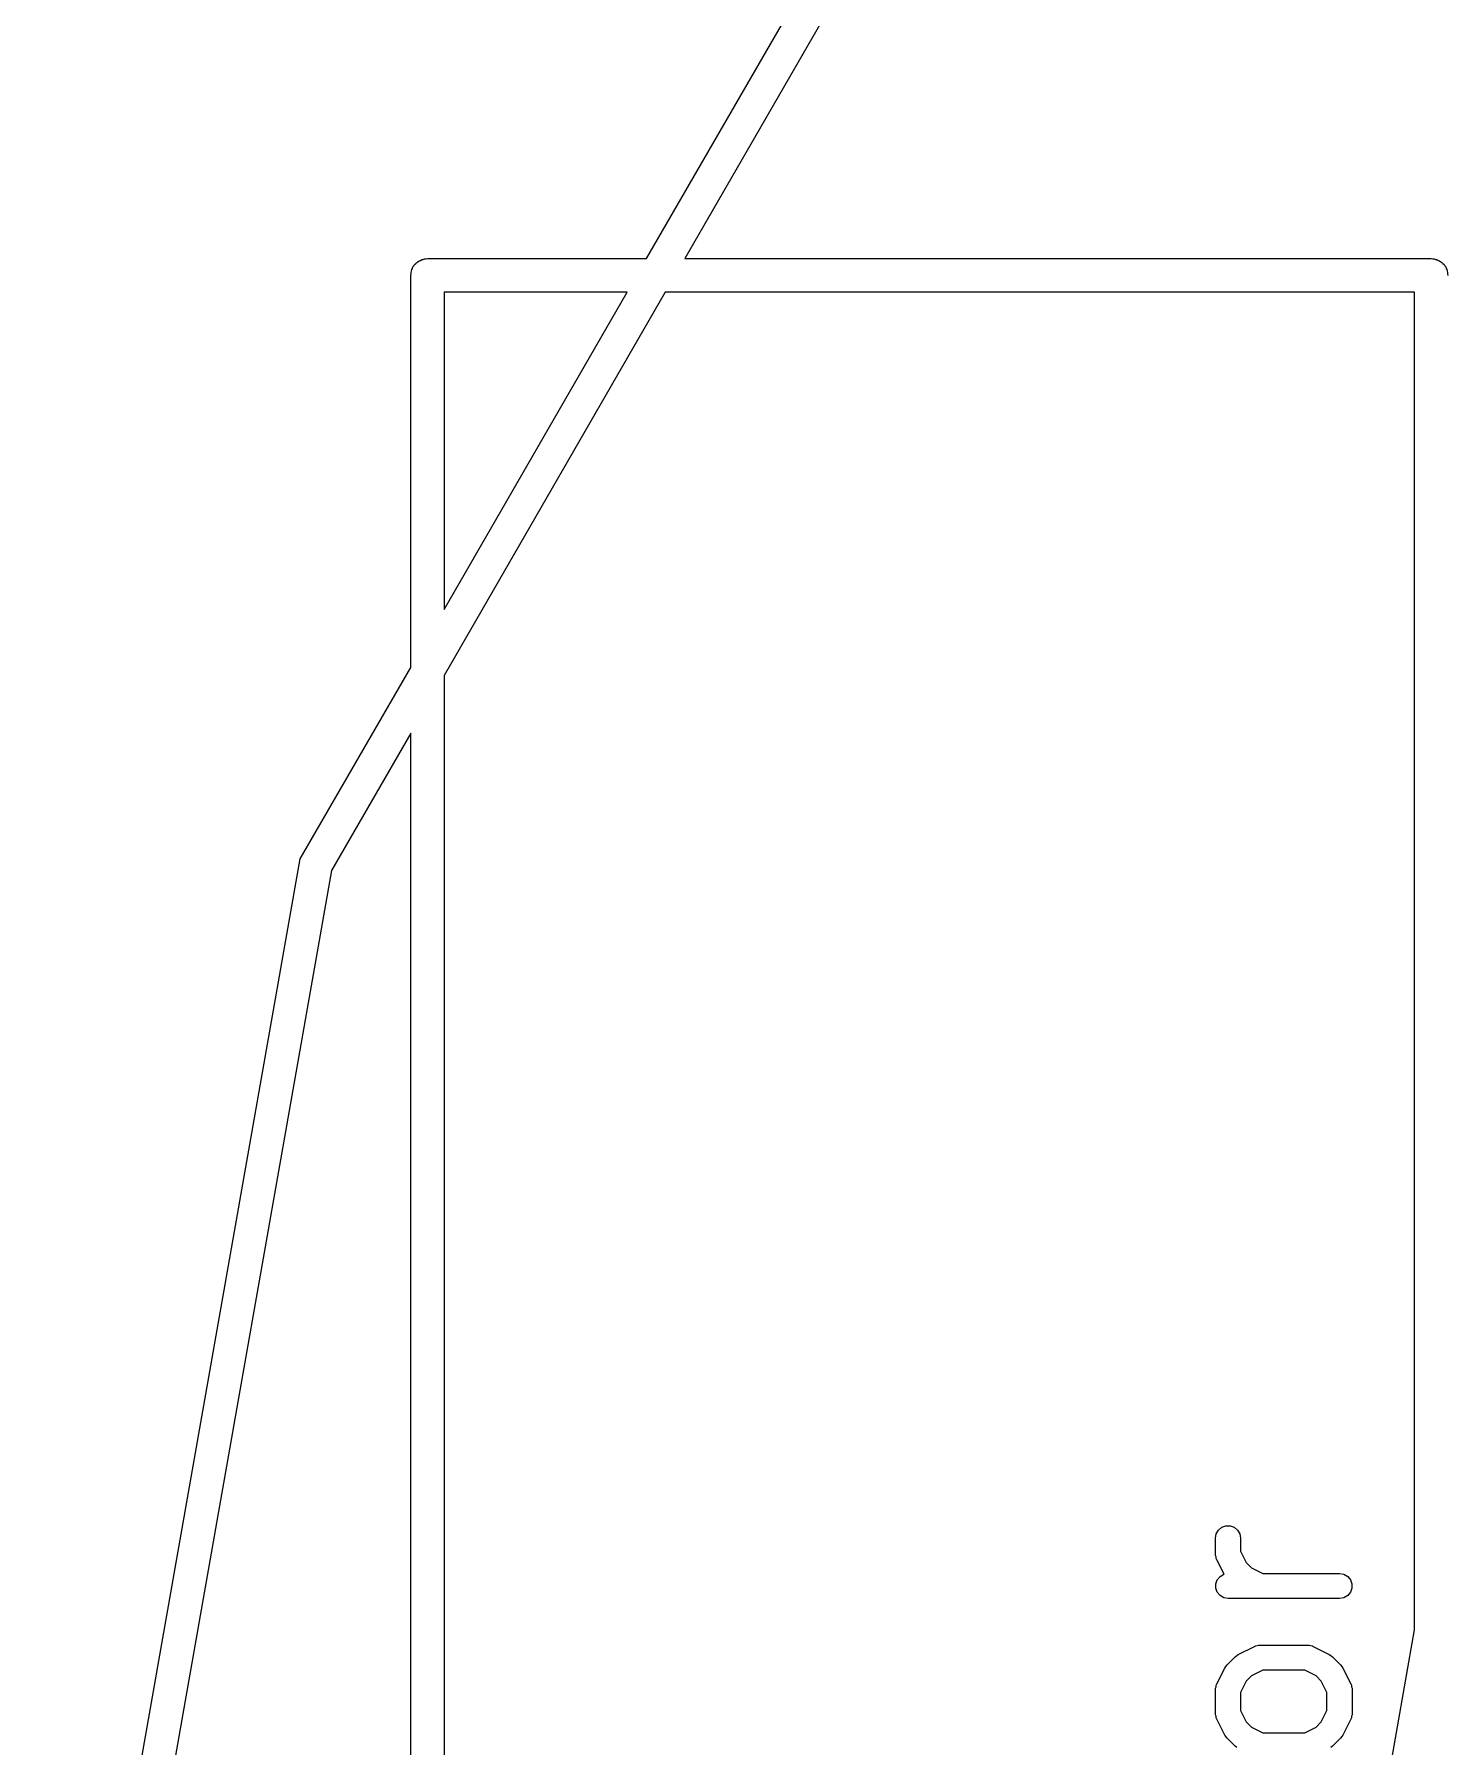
# Model space of a CAD drawing. Extents: x 173.7 to 229.3, y -126 to -74.1.
# Drawn here: x 173.65 to 182.1, y -96.29 to -86.06 of the extents above; entities that cross this region are included whole.
import ezdxf

# ---------------------------------------------------------------- set-up
doc = ezdxf.new("R2010")
doc.units = 0
doc.header["$MEASUREMENT"] = 0
doc.layers.add('BLACK', color=7, linetype='CONTINUOUS')

msp = doc.modelspace()

# ---------------------------------------------------------------- linework, layer by layer
at = {"layer": 'Black'}
for p, q in [((177.31, -87.4), (179.815, -83.0625)), ((179.968, -83.1911), (177.538, -87.4)), ((175.958, -87.4104), (175.966, -87.406)), ((175.966, -87.406), (175.974, -87.4045)), ((175.974, -87.4045), (175.983, -87.4015)), ((175.983, -87.4015), (175.991, -87.4015)), ((175.991, -87.4015), (176, -87.4)), ((176, -87.4), (177.31, -87.4)), ((177.538, -87.4), (182, -87.4)), ((182, -87.4), (182.009, -87.4015)), ((182.009, -87.4015), (182.017, -87.4015)), ((182.017, -87.4015), (182.026, -87.4045)), ((182.026, -87.4045), (182.034, -87.406)), ((182.034, -87.406), (182.042, -87.4104)), ((175.9, -87.5), (175.902, -87.4914)), ((175.9, -89.8431), (175.9, -87.5)), ((175.902, -87.4826), (175.905, -87.4744)), ((175.902, -87.4914), (175.902, -87.4826)), ((175.905, -87.4744), (175.906, -87.4658)), ((175.906, -87.4658), (175.91, -87.4582)), ((175.91, -87.4582), (175.913, -87.45)), ((175.913, -87.45), (175.919, -87.4433)), ((175.919, -87.4433), (175.923, -87.4357)), ((175.923, -87.4357), (175.93, -87.4301)), ((175.93, -87.4301), (175.936, -87.4234)), ((175.936, -87.4234), (175.943, -87.419)), ((175.943, -87.419), (175.95, -87.4134)), ((175.95, -87.4134), (175.958, -87.4104)), ((182.042, -87.4104), (182.05, -87.4134)), ((182.05, -87.4134), (182.057, -87.419)), ((182.057, -87.419), (182.064, -87.4234)), ((182.064, -87.4234), (182.07, -87.4301)), ((182.07, -87.4301), (182.077, -87.4357)), ((182.077, -87.4357), (182.081, -87.4433)), ((182.081, -87.4433), (182.087, -87.45)), ((182.087, -87.45), (182.09, -87.4582)), ((182.09, -87.4582), (182.094, -87.4658)), ((182.094, -87.4658), (182.095, -87.4744)), ((182.095, -87.4744), (182.098, -87.4826)), ((182.098, -87.4826), (182.098, -87.4914)), ((182.098, -87.4914), (182.1, -87.5)), ((177.422, -87.6), (176.1, -89.8906)), ((176.1, -87.6), (176.1, -89.4966)), ((176.1, -89.4966), (177.195, -87.6)), ((177.195, -87.6), (176.1, -87.6)), ((181.9, -87.6), (177.422, -87.6)), ((181.9, -95.5954), (181.9, -87.6)), ((175.239, -90.9878), (175.9, -89.8431)), ((176.1, -89.8906), (176.1, -110.109)), ((175.9, -90.237), (175.427, -91.0562)), ((175.9, -109.763), (175.9, -90.237)), ((173.65, -100), (175.239, -90.9878)), ((175.427, -91.0562), (173.85, -100)), ((180.728, -94.9994), (180.748, -94.9827)), ((180.748, -94.9827), (180.773, -94.9738)), ((180.773, -94.9738), (180.799, -94.9738)), ((180.799, -94.9738), (180.823, -94.9827)), ((180.823, -94.9827), (180.843, -94.9994)), ((180.711, -95.0476), (180.715, -95.022)), ((180.711, -95.1429), (180.711, -95.0476)), ((180.715, -95.022), (180.728, -94.9994)), ((180.843, -94.9994), (180.856, -95.022)), ((180.856, -95.022), (180.861, -95.0476)), ((180.861, -95.0476), (180.861, -95.1252)), ((180.711, -95.1471), (180.711, -95.1429)), ((180.711, -95.1514), (180.711, -95.1471)), ((180.714, -95.1599), (180.711, -95.1514)), ((180.715, -95.1685), (180.714, -95.1599)), ((180.717, -95.1723), (180.715, -95.1685)), ((180.719, -95.1764), (180.717, -95.1723)), ((180.762, -95.2626), (180.719, -95.1764)), ((180.861, -95.1252), (180.895, -95.1937)), ((180.721, -95.2958), (180.738, -95.2759)), ((180.738, -95.2759), (180.76, -95.2629)), ((180.76, -95.2629), (180.762, -95.2626)), ((180.895, -95.1937), (180.925, -95.2241)), ((180.925, -95.2241), (180.994, -95.2583)), ((180.994, -95.2583), (181.452, -95.2583)), ((181.452, -95.2583), (181.478, -95.2629)), ((181.478, -95.2629), (181.501, -95.2759)), ((181.501, -95.2759), (181.517, -95.2958)), ((180.712, -95.3203), (180.721, -95.2958)), ((180.712, -95.3464), (180.712, -95.3203)), ((180.721, -95.3708), (180.712, -95.3464)), ((180.738, -95.3908), (180.721, -95.3708)), ((180.76, -95.4038), (180.738, -95.3908)), ((181.501, -95.3908), (181.478, -95.4038)), ((181.517, -95.3708), (181.501, -95.3908)), ((181.517, -95.2958), (181.526, -95.3203)), ((181.526, -95.3464), (181.517, -95.3708)), ((181.526, -95.3203), (181.526, -95.3464)), ((180.786, -95.4083), (180.76, -95.4038)), ((181.452, -95.4083), (180.786, -95.4083)), ((181.478, -95.4038), (181.452, -95.4083)), ((181.54, -97.6393), (181.9, -95.5954)), ((180.847, -95.7424), (180.943, -95.6948)), ((180.943, -95.6948), (180.947, -95.6936)), ((180.947, -95.6936), (180.951, -95.6914)), ((180.951, -95.6914), (180.959, -95.6899)), ((180.959, -95.6899), (180.968, -95.6874)), ((180.968, -95.6874), (180.972, -95.6877)), ((180.972, -95.6877), (180.976, -95.6869)), ((180.976, -95.6869), (181.262, -95.6869)), ((181.262, -95.6869), (181.266, -95.6877)), ((181.266, -95.6877), (181.27, -95.6874)), ((181.27, -95.6874), (181.279, -95.6899)), ((181.279, -95.6899), (181.288, -95.6914)), ((181.288, -95.6914), (181.291, -95.6936)), ((181.291, -95.6936), (181.295, -95.6948)), ((181.295, -95.6948), (181.391, -95.7424)), ((180.78, -95.8041), (180.828, -95.7565)), ((180.828, -95.7565), (180.838, -95.7496)), ((180.838, -95.7496), (180.847, -95.7424)), ((181.391, -95.7424), (181.4, -95.7496)), ((181.4, -95.7496), (181.41, -95.7565)), ((181.41, -95.7565), (181.458, -95.8041)), ((180.719, -95.9188), (180.766, -95.8236)), ((180.766, -95.8236), (180.773, -95.8139)), ((180.773, -95.8139), (180.78, -95.8041)), ((180.895, -95.9016), (180.861, -95.9701)), ((180.925, -95.8712), (180.895, -95.9016)), ((180.994, -95.8369), (180.925, -95.8712)), ((181.244, -95.8369), (180.994, -95.8369)), ((181.313, -95.8712), (181.244, -95.8369)), ((181.343, -95.9016), (181.313, -95.8712)), ((181.377, -95.9701), (181.343, -95.9016)), ((181.458, -95.8041), (181.465, -95.8139)), ((181.465, -95.8139), (181.472, -95.8236)), ((181.472, -95.8236), (181.519, -95.9188)), ((180.711, -95.9438), (180.714, -95.9354)), ((180.711, -95.9481), (180.711, -95.9438)), ((180.711, -95.9524), (180.711, -95.9481)), ((180.711, -96.0952), (180.711, -95.9524)), ((180.714, -95.9354), (180.715, -95.9267)), ((180.715, -95.9267), (180.717, -95.923)), ((180.717, -95.923), (180.719, -95.9188)), ((180.861, -95.9701), (180.861, -96.0775)), ((181.377, -96.0775), (181.377, -95.9701)), ((181.519, -95.9188), (181.521, -95.923)), ((181.521, -95.923), (181.523, -95.9267)), ((181.523, -95.9267), (181.524, -95.9354)), ((181.524, -95.9354), (181.527, -95.9438)), ((181.527, -95.9438), (181.527, -95.9481)), ((181.527, -95.9481), (181.527, -95.9524)), ((181.527, -95.9524), (181.527, -96.0952)), ((180.711, -96.0995), (180.711, -96.0952)), ((180.711, -96.1038), (180.711, -96.0995)), ((180.714, -96.1122), (180.711, -96.1038)), ((180.861, -96.0775), (180.895, -96.146)), ((181.343, -96.146), (181.377, -96.0775)), ((181.527, -96.1038), (181.524, -96.1122)), ((181.527, -96.0952), (181.527, -96.0995)), ((181.527, -96.0995), (181.527, -96.1038)), ((180.715, -96.1209), (180.714, -96.1122)), ((180.717, -96.1246), (180.715, -96.1209)), ((180.719, -96.1288), (180.717, -96.1246)), ((180.766, -96.224), (180.719, -96.1288)), ((180.895, -96.146), (180.925, -96.1765)), ((180.925, -96.1765), (180.994, -96.2107)), ((180.994, -96.2107), (181.244, -96.2107)), ((181.244, -96.2107), (181.313, -96.1765)), ((181.313, -96.1765), (181.343, -96.146)), ((181.519, -96.1288), (181.472, -96.224)), ((181.521, -96.1246), (181.519, -96.1288)), ((181.523, -96.1209), (181.521, -96.1246)), ((181.524, -96.1122), (181.523, -96.1209)), ((180.773, -96.2337), (180.766, -96.224)), ((180.78, -96.2435), (180.773, -96.2337)), ((180.828, -96.2911), (180.78, -96.2435)), ((180.838, -96.298), (180.828, -96.2911)), ((181.41, -96.2911), (181.4, -96.298)), ((181.458, -96.2435), (181.41, -96.2911)), ((181.465, -96.2337), (181.458, -96.2435)), ((181.472, -96.224), (181.465, -96.2337))]:
    msp.add_line(p, q, dxfattribs=at)

doc.saveas('drawing.dxf')
